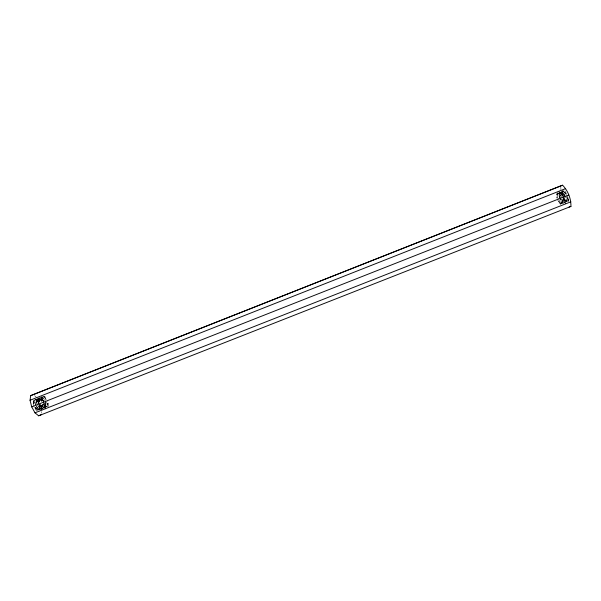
<?xml version="1.0" encoding="UTF-8"?>
<svg xmlns="http://www.w3.org/2000/svg" width="601" height="601" viewBox="0 0 601 601"><rect width="100%" height="100%" fill="white"/><g stroke="black" fill="none" stroke-linecap="round" stroke-linejoin="round"><path stroke-width="0.45" stroke-dasharray="3 2.25" d="M33.31 403.429L33.325 400.424M559.523 191.231L559.088 193.522L560.275 199.277L559.358 196.925L559.035 193.514C562.536 191.561 564.602 199.81 564.745 202.484L565.759 203.769L563.708 201.448L562.649 198.856M564.887 190.765L567.006 194.536L563.61 191.313L562.423 192.17L562.724 195.52L564.166 199.562L565.759 201.906L566.382 201.838C566.27 199.254 564.204 190.472 560.725 192.876L561.049 196.249L560.793 192.816L561.905 191.989L560.725 192.876L561.094 196.166M559.508 192.012L559.471 195.145L560.538 198.368M36.458 399.575L38.479 402.4L36.458 399.575C31.883 400.093 36.841 407.981 38.99 409.461C43.167 410.588 40.62 400.679 41.161 409.604L40.808 404.676M557.45 199.487L559.644 203.461L560.583 204.175L561.131 203.747C561.274 200.125 559.576 196.527 557.225 193.838L556.534 193.913L556.331 195.085L557.187 198.691M36.586 399.132L36.518 401.483L37.825 404.601M44.196 408.56C44.489 405.442 44.023 397.336 39.568 397.952L39.546 401.085L39.568 397.952L41.063 397.817C43.813 400.439 47.276 409.161 40.545 408.853C38.472 407.35 33.416 399.56 37.991 398.966L40.057 401.753L37.938 398.996L36.413 399.199L36.436 402.287L37.435 404.683M48.35 403.076L47.389 403.459L47.051 406.622L48.208 406.171L48.35 403.076L47.471 400.642M33.303 400.829L33.814 404.293M43.415 401.34L42.829 399.695L42.987 396.607L44.677 396.337L46.893 399.019L46.127 399.319L43.805 396.187L46.457 400.762L47.441 406.193L47.389 403.459M568.013 201.703L568.125 199.878L567.246 196.722M568.313 198.781L568.155 201.147L568.313 198.781L567.269 195.385M38.021 403.594L38.133 402.219L35.94 399.327M41.259 397.366L41.093 400.439L41.056 397.366C45.323 396.585 46.232 404.188 45.571 407.208M43.971 407.839L44.384 404.683M40.891 409.056L41.251 405.878M35.977 405.164L34.708 400.011L34.941 402.873L36.608 406.869L39.05 409.439L42.431 408.447L42.844 405.277L41.837 410.483M39.215 409.792L39.719 406.509L38.727 403.218M41.379 413.15L41.559 411.595M563.002 190.479L562.694 192.898L563.963 197.406M45.21 409.003C46.608 404.879 45.518 400.311 42.551 397.171M557.856 193.191L557.608 194.769L559.185 200.373L561.154 203.859M567.87 201.38L568.125 199.878L567.171 196.64L568.125 199.878M39.441 409.176L39.771 406.464L39.26 404.796M564.166 199.562L565.819 201.883L566.382 201.838M42.16 408.222C36.278 401.175 42.002 411.317 44.895 407.365L43.648 407.636C37.487 400.799 43.738 408.552 45.946 408.868M37.164 399.184L38.982 404.052L38.051 401.671L38.021 398.568C41.642 397.321 44.286 405.923 38.81 397.652L41.499 401.678M562.701 203.536L562.018 200.035L562.378 199.367L563.062 202.627L562.363 203.251L560.846 200.869M36.436 402.287L36.413 399.199L36.518 401.483L36.248 400.416M560.583 204.175L561.417 203.273L560.68 200.065L562.326 199.419M561.131 203.747L561.169 202.274M39.411 408.117L39.726 407.651L38.592 403.767M565.819 201.883L566.54 201.222C565.917 197.684 564.534 194.093 561.657 191.787L564.534 196.407L566.232 201.696M564.767 201.974L564.061 202.582L564.767 201.974L564.023 198.721L564.752 201.08M556.331 195.085L558.502 193.334L560.5 195.49L562.003 198.593M562.423 203.221L563.062 202.627M48.208 406.171L46.54 406.486L44.301 403.804L43.219 404.706L42.739 404.405L45.135 406.99L46.412 406.749M45.916 404.052L45.511 407.23L45.834 404.984L44.572 401.017M560.2 192.666L559.035 193.514M563.61 191.313L562.423 192.17M37.991 398.966L39.974 401.716M559.02 196.106L560.5 195.49M562.468 200.231L564.121 202.552M43.302 401.385L42.829 399.695M42.633 399.77L42.987 396.607M39.057 404.067C38.456 402.61 36.18 397.742 39.583 398.403L41.537 401.167M557.225 193.838L558.502 193.334L556.534 193.913M42.806 404.39L44.301 403.804M42.431 408.447L40.545 408.853M44.677 396.337L42.603 396.758M558.517 201.778L559.148 201.53L561.552 204.558M45.135 406.99L46.54 406.486M36.541 406.885L38.967 409.657L36.977 406.667M44.925 407.335L43.64 407.583L41.244 404.991M562.724 195.52L563.633 197.887M37.961 398.591L39.471 398.388M34.873 399.808L36.451 399.635L38.494 402.294M36.451 399.635L34.926 399.785L34.881 402.873M560.68 200.065L562.018 200.035M560.733 203.889L559.644 203.461L559.148 201.53M556.661 197.083L557.728 197.534L557.397 194.168L558.111 191.614L560.14 192.688L562.904 196.204M44.384 407.914L42.814 406.96L41.244 404.015M559.313 192.373L560.523 193.131L562.904 197.496M35.143 407.463L39.185 411.287M40.199 397.411L41.544 398.38L43.565 402.828M37.976 401.611L38.021 398.568M40.62 408.838L38.103 406.276L42.07 410.017M37.916 410.228L36.007 408.635L35.316 407.132M34.505 395.706L36.901 397.742M41.416 409.401L38.802 406.937L38.148 405.382M38.734 403.211L39.771 406.464L39.411 409.634L37.45 410.07L34.963 407.448L37.45 410.07L39.35 409.657L39.726 407.651L39.042 406.028M561.845 192.012L563.933 194.161M41.221 405.066L43.648 407.636M560.14 192.688L562.145 194.837L563.648 197.939M39.726 405.66L42.468 408.77L39.839 405.164M562.874 190.923L565.714 194.919M34.708 406.877L37.315 409.942M41.266 396.014L44.068 399.425M565.879 193.86L563.55 191.343L565.383 193.214L566.818 195.956M36.774 411.092L34.295 407.711L32.927 403.331M563.648 204.257L560.808 199.171M564.211 198.307L566.134 201.748M37.698 399.207L40.102 403.587L41.334 408.425M563.678 193.89L565.421 197.211M562.957 197.323L565.669 202.777M38.509 399.635L40.425 403.834M566.052 195.686L567.727 201.057M563.678 195.265L562.694 192.898L563.107 189.668L562.483 192.162L562.791 195.513M41.702 400.784L41.116 397.344L41.138 400.364M561.206 191.486L562.709 196.489M37.818 399.072L39.32 404.443M563.302 198.225L564.594 203.138M42.175 404.39L42.844 407.095M37.743 399.83L38.051 401.671M561.041 192.312L561.589 196.264M39.561 397.832L40.057 401.799M43.896 403.572L44.143 407.726M33.461 400.814L33.581 403.391M560.831 186.941L560.958 190.652M39.486 397.832L39.598 401.032M43.129 400.544L41.063 397.817L43.129 400.544"/><path stroke-width="0.9" d="M30.05 400.266L30.681 395.623L562.581 185.198C567.983 190.712 571.115 198.683 570.95 206.398L38.629 415.802L34.993 412.819L31.703 406.862L30.05 400.266L565.646 188.601M562.581 185.198L30.681 395.623M38.629 415.802L41.191 414.705M31.703 406.862L568.831 194.972M34.993 412.819L570.86 201.801M569.102 207.037L570.95 206.398"/></g></svg>
